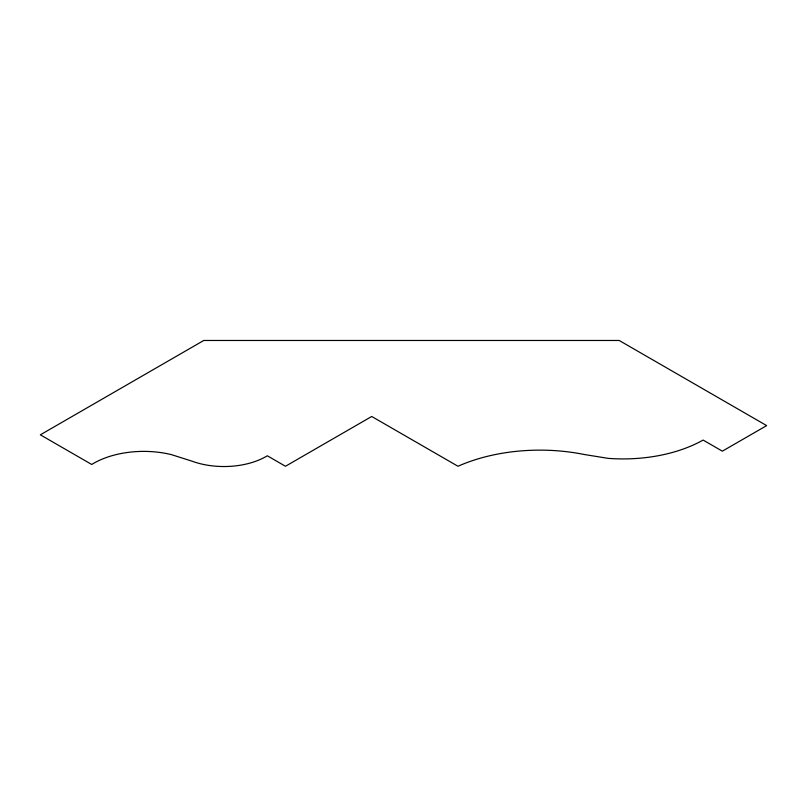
<?xml version="1.0" encoding="UTF-8"?>
<svg xmlns="http://www.w3.org/2000/svg" width="807" height="807" viewBox="0 0 807 807"><rect width="100%" height="100%" fill="white"/><g stroke="black" fill="none" stroke-linecap="round" stroke-linejoin="round"><path stroke-width="1.21" d="M203.768 340.473L40.35 434.822L91.705 464.469A71.016 41.006 0 0 1 171.377 454.623L191.794 461.11A59.789 34.519 0 0 0 267.319 455.784L285.476 466.264L371.724 416.473L457.973 466.264A134.113 77.432 0 0 1 584.177 454.482L608.105 458.356A114.392 66.043 0 0 0 703.099 440.057L722.356 451.174L766.65 425.602L619.191 340.473L203.768 340.473"/></g></svg>
